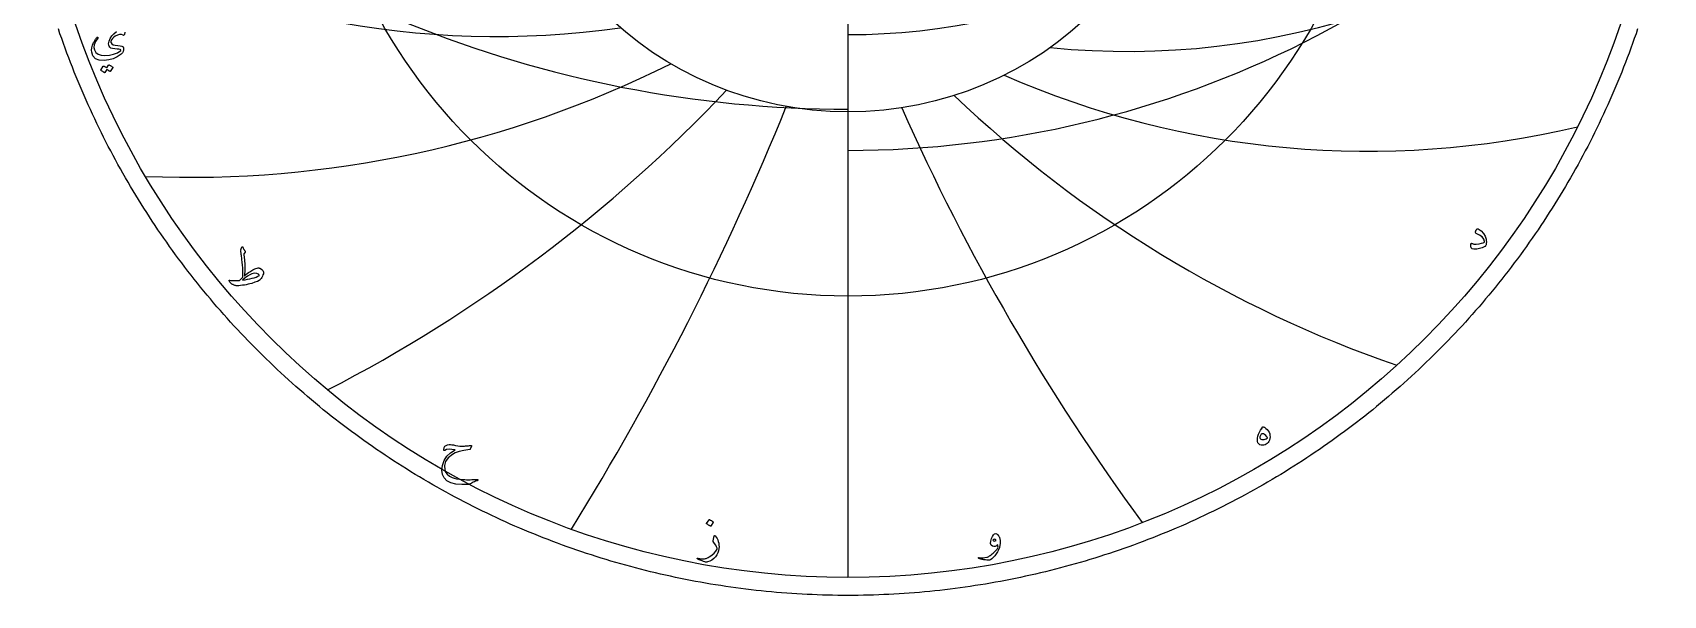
# Model space of a CAD drawing. Header units: millimetres. Extents: x -68 to 68, y -68 to 70.
# Drawn here: x -67 to 67, y -68.5 to -22.2 of the extents above; entities that cross this region are included whole.
import ezdxf

# ---------------------------------------------------------------- set-up
doc = ezdxf.new("R2010")
doc.units = ezdxf.units.MM
for name, color, linetype in [('CUT_OUTER', 1, 'Continuous'), ('ENGRAVE', 7, 'Continuous'), ('ENGRAVE_FINE', 8, 'Continuous'), ('TEXT', 5, 'Continuous')]:
    doc.layers.add(name, color=color, linetype=linetype)

msp = doc.modelspace()

# ---------------------------------------------------------------- linework, layer by layer
at = {"layer": 'CUT_OUTER'}
msp.add_lwpolyline([(64.8859, -21.8779), (64.7505, -22.2756), (64.6126, -22.6725), (64.4722, -23.0685), (64.3295, -23.4637), (64.1843, -23.858), (64.0367, -24.2513), (63.8867, -24.6438), (63.7343, -25.0354), (63.5795, -25.4259), (63.4222, -25.8156), (63.2627, -26.2042), (63.1007, -26.5919), (62.9363, -26.9786), (62.7696, -27.3643), (62.6005, -27.7489), (62.4291, -28.1325), (62.2553, -28.515), (62.0791, -28.8965), (61.9007, -29.2768), (61.7199, -29.6561), (61.5367, -30.0342), (61.3513, -30.4113), (61.1635, -30.7871), (60.9735, -31.1618), (60.7811, -31.5354), (60.5865, -31.9077), (60.3896, -32.2789), (60.1904, -32.6488), (59.9889, -33.0175), (59.7852, -33.385), (59.5792, -33.7512), (59.371, -34.1161), (59.1605, -34.4798), (58.9479, -34.8421), (58.733, -35.2032), (58.5159, -35.5629), (58.2965, -35.9213), (58.075, -36.2783), (57.8513, -36.634), (57.6255, -36.9882), (57.3974, -37.3411), (57.1672, -37.6926), (56.9349, -38.0427), (56.7004, -38.3913), (56.4638, -38.7385), (56.225, -39.0842), (55.9841, -39.4285), (55.7411, -39.7712), (55.4961, -40.1125), (55.2489, -40.4523), (54.9996, -40.7905), (54.7483, -41.1272), (54.4949, -41.4624), (54.2395, -41.796), (53.982, -42.128), (53.7225, -42.4584), (53.461, -42.7873), (53.1974, -43.1145), (52.9319, -43.4401), (52.6644, -43.764), (52.3948, -44.0864), (52.1233, -44.407), (51.8499, -44.726), (51.5745, -45.0433), (51.2971, -45.3589), (51.0178, -45.6728), (50.7366, -45.985), (50.4535, -46.2954), (50.1685, -46.6042), (49.8816, -46.9111), (49.5928, -47.2163), (49.3022, -47.5197), (49.0097, -47.8213), (48.7153, -48.1211), (48.4191, -48.4191), (48.1211, -48.7153), (47.8213, -49.0097), (47.5197, -49.3022), (47.2163, -49.5928), (46.9111, -49.8816), (46.6042, -50.1685), (46.2954, -50.4535), (45.985, -50.7366), (45.6728, -51.0178), (45.3589, -51.2971), (45.0433, -51.5745), (44.726, -51.8499), (44.407, -52.1233), (44.0864, -52.3948), (43.764, -52.6644), (43.4401, -52.9319), (43.1145, -53.1974), (42.7873, -53.461), (42.4584, -53.7225), (42.128, -53.982), (41.796, -54.2395), (41.4624, -54.4949), (41.1272, -54.7483), (40.7905, -54.9996), (40.4523, -55.2489), (40.1125, -55.4961), (39.7712, -55.7411), (39.4285, -55.9841), (39.0842, -56.225), (38.7385, -56.4638), (38.3913, -56.7004), (38.0427, -56.9349), (37.6926, -57.1672), (37.3411, -57.3974), (36.9882, -57.6255), (36.634, -57.8513), (36.2783, -58.075), (35.9213, -58.2965), (35.5629, -58.5159), (35.2032, -58.733), (34.8421, -58.9479), (34.4798, -59.1605), (34.1161, -59.371), (33.7512, -59.5792), (33.385, -59.7852), (33.0175, -59.9889), (32.6488, -60.1904), (32.2789, -60.3896), (31.9077, -60.5865), (31.5354, -60.7811), (31.1618, -60.9735), (30.7871, -61.1635), (30.4113, -61.3513), (30.0342, -61.5367), (29.6561, -61.7199), (29.2768, -61.9007), (28.8965, -62.0791), (28.515, -62.2553), (28.1325, -62.4291), (27.7489, -62.6005), (27.3643, -62.7696), (26.9786, -62.9363), (26.5919, -63.1007), (26.2042, -63.2627), (25.8156, -63.4222), (25.4259, -63.5795), (25.0354, -63.7343), (24.6438, -63.8867), (24.2513, -64.0367), (23.858, -64.1843), (23.4637, -64.3295), (23.0685, -64.4722), (22.6725, -64.6126), (22.2756, -64.7505), (21.8779, -64.8859), (21.4794, -65.0189), (21.08, -65.1495), (20.6799, -65.2776), (20.2789, -65.4033), (19.8772, -65.5265), (19.4748, -65.6472), (19.0716, -65.7655), (18.6677, -65.8813), (18.2632, -65.9946), (17.8579, -66.1054), (17.4519, -66.2137), (17.0453, -66.3196), (16.6381, -66.4229), (16.2302, -66.5237), (15.8217, -66.6221), (15.4126, -66.7179), (15.003, -66.8112), (14.5927, -66.902), (14.182, -66.9903), (13.7706, -67.076), (13.3588, -67.1593), (12.9465, -67.24), (12.5337, -67.3181), (12.1204, -67.3938), (11.7066, -67.4669), (11.2924, -67.5374), (10.8778, -67.6055), (10.4628, -67.6709), (10.0474, -67.7339), (9.6316, -67.7942), (9.2154, -67.8521), (8.7989, -67.9073), (8.3821, -67.96), (7.9649, -68.0102), (7.5475, -68.0578), (7.1297, -68.1028), (6.7117, -68.1453), (6.2935, -68.1852), (5.875, -68.2225), (5.4563, -68.2573), (5.0373, -68.2895), (4.6182, -68.3191), (4.1989, -68.3461), (3.7795, -68.3706), (3.3599, -68.3925), (2.9402, -68.4118), (2.5204, -68.4286), (2.1005, -68.4428), (1.6805, -68.4544), (1.2604, -68.4634), (0.8403, -68.4698), (0.4202, -68.4737), (0, -68.475), (-0.4202, -68.4737), (-0.8403, -68.4698), (-1.2604, -68.4634), (-1.6805, -68.4544), (-2.1005, -68.4428), (-2.5204, -68.4286), (-2.9402, -68.4118), (-3.3599, -68.3925), (-3.7795, -68.3706), (-4.1989, -68.3461), (-4.6182, -68.3191), (-5.0373, -68.2895), (-5.4563, -68.2573), (-5.875, -68.2225), (-6.2935, -68.1852), (-6.7117, -68.1453), (-7.1297, -68.1028), (-7.5475, -68.0578), (-7.9649, -68.0102), (-8.3821, -67.96), (-8.7989, -67.9073), (-9.2154, -67.8521), (-9.6316, -67.7942), (-10.0474, -67.7339), (-10.4628, -67.6709), (-10.8778, -67.6055), (-11.2924, -67.5374), (-11.7066, -67.4669), (-12.1204, -67.3938), (-12.5337, -67.3181), (-12.9465, -67.24), (-13.3588, -67.1593), (-13.7706, -67.076), (-14.182, -66.9903), (-14.5927, -66.902), (-15.003, -66.8112), (-15.4126, -66.7179), (-15.8217, -66.6221), (-16.2302, -66.5237), (-16.6381, -66.4229), (-17.0453, -66.3196), (-17.4519, -66.2137), (-17.8579, -66.1054), (-18.2632, -65.9946), (-18.6677, -65.8813), (-19.0716, -65.7655), (-19.4748, -65.6472), (-19.8772, -65.5265), (-20.2789, -65.4033), (-20.6799, -65.2776), (-21.08, -65.1495), (-21.4794, -65.0189), (-21.8779, -64.8859), (-22.2756, -64.7505), (-22.6725, -64.6126), (-23.0685, -64.4722), (-23.4637, -64.3295), (-23.858, -64.1843), (-24.2513, -64.0367), (-24.6438, -63.8867), (-25.0354, -63.7343), (-25.4259, -63.5795), (-25.8156, -63.4222), (-26.2042, -63.2627), (-26.5919, -63.1007), (-26.9786, -62.9363), (-27.3643, -62.7696), (-27.7489, -62.6005), (-28.1325, -62.4291), (-28.515, -62.2553), (-28.8965, -62.0791), (-29.2768, -61.9007), (-29.6561, -61.7199), (-30.0342, -61.5367), (-30.4113, -61.3513), (-30.7871, -61.1635), (-31.1618, -60.9735), (-31.5354, -60.7811), (-31.9077, -60.5865), (-32.2789, -60.3896), (-32.6488, -60.1904), (-33.0175, -59.9889), (-33.385, -59.7852), (-33.7512, -59.5792), (-34.1161, -59.371), (-34.4798, -59.1605), (-34.8421, -58.9479), (-35.2032, -58.733), (-35.5629, -58.5159), (-35.9213, -58.2965), (-36.2783, -58.075), (-36.634, -57.8513), (-36.9882, -57.6255), (-37.3411, -57.3974), (-37.6926, -57.1672), (-38.0427, -56.9349), (-38.3913, -56.7004), (-38.7385, -56.4638), (-39.0842, -56.225), (-39.4285, -55.9841), (-39.7712, -55.7411), (-40.1125, -55.4961), (-40.4523, -55.2489), (-40.7905, -54.9996), (-41.1272, -54.7483), (-41.4624, -54.4949), (-41.796, -54.2395), (-42.128, -53.982), (-42.4584, -53.7225), (-42.7873, -53.461), (-43.1145, -53.1974), (-43.4401, -52.9319), (-43.764, -52.6644), (-44.0864, -52.3948), (-44.407, -52.1233), (-44.726, -51.8499), (-45.0433, -51.5745), (-45.3589, -51.2971), (-45.6728, -51.0178), (-45.985, -50.7366), (-46.2954, -50.4535), (-46.6042, -50.1685), (-46.9111, -49.8816), (-47.2163, -49.5928), (-47.5197, -49.3022), (-47.8213, -49.0097), (-48.1211, -48.7153), (-48.4191, -48.4191), (-48.7153, -48.1211), (-49.0097, -47.8213), (-49.3022, -47.5197), (-49.5928, -47.2163), (-49.8816, -46.9111), (-50.1685, -46.6042), (-50.4535, -46.2954), (-50.7366, -45.985), (-51.0178, -45.6728), (-51.2971, -45.3589), (-51.5745, -45.0433), (-51.8499, -44.726), (-52.1233, -44.407), (-52.3948, -44.0864), (-52.6644, -43.764), (-52.9319, -43.4401), (-53.1974, -43.1145), (-53.461, -42.7873), (-53.7225, -42.4584), (-53.982, -42.128), (-54.2395, -41.796), (-54.4949, -41.4624), (-54.7483, -41.1272), (-54.9996, -40.7905), (-55.2489, -40.4523), (-55.4961, -40.1125), (-55.7411, -39.7712), (-55.9841, -39.4285), (-56.225, -39.0842), (-56.4638, -38.7385), (-56.7004, -38.3913), (-56.9349, -38.0427), (-57.1672, -37.6926), (-57.3974, -37.3411), (-57.6255, -36.9882), (-57.8513, -36.634), (-58.075, -36.2783), (-58.2965, -35.9213), (-58.5159, -35.5629), (-58.733, -35.2032), (-58.9479, -34.8421), (-59.1605, -34.4798), (-59.371, -34.1161), (-59.5792, -33.7512), (-59.7852, -33.385), (-59.9889, -33.0175), (-60.1904, -32.6488), (-60.3896, -32.2789), (-60.5865, -31.9077), (-60.7811, -31.5354), (-60.9735, -31.1618), (-61.1635, -30.7871), (-61.3513, -30.4113), (-61.5367, -30.0342), (-61.7199, -29.6561), (-61.9007, -29.2768), (-62.0791, -28.8965), (-62.2553, -28.515), (-62.4291, -28.1325), (-62.6005, -27.7489), (-62.7696, -27.3643), (-62.9363, -26.9786), (-63.1007, -26.5919), (-63.2627, -26.2042), (-63.4222, -25.8156), (-63.5795, -25.4259), (-63.7343, -25.0354), (-63.8867, -24.6438), (-64.0367, -24.2513), (-64.1843, -23.858), (-64.3295, -23.4637), (-64.4722, -23.0685), (-64.6126, -22.6725), (-64.7505, -22.2756), (-64.8859, -21.8779)], dxfattribs=at)
at = {"layer": 'ENGRAVE'}
for points in [[(0, -67), (0, 67)], [(0, -67), (0, 67)], [(0, -67), (0, -28.7086)], [(0, -67), (0, -28.7086)]]:
    msp.add_lwpolyline(points, dxfattribs=at)
for radius in [67, 43.8575, 28.7086]:
    msp.add_circle((0, 0), radius, dxfattribs=at)
for centre, radius, start, end in [((0, 31.8643), 54.2108, 270, 8.906013), ((22.9781, 39.7993), 63.5253, 264.257556, 313.498597), ((-28.9141, 50.0808), 72.5782, 239.415548, 278.083995), ((-54.0675, 54.0675), 88.148, 267.619017, 296.620352), ((42.7429, 42.7429), 74.6819, 246.384248, 283.315028), ((-98.7392, 57.0071), 122.1586, 297.270124, 316.604347), ((77.7684, 44.8996), 99.9369, 226.299765, 250.920285), ((-219.4753, 58.8082), 231.4115, 328.231954, 337.899065), ((172.4787, 46.2155), 183.8702, 203.930442, 216.240703)]:
    msp.add_arc(centre, radius, start, end, dxfattribs=at)
at = {"layer": 'ENGRAVE_FINE'}
for centre, radius, start, end in [((0, 51.5576), 83.4219, 270, 323.403035), ((0, 67.5985), 96.0799, 225.796451, 270)]:
    msp.add_arc(centre, radius, start, end, dxfattribs=at)
at = {"layer": 'TEXT'}
msp.add_lwpolyline([(-59.4262, -22.1401), (-59.4523, -22.323), (-59.472, -22.3722), (-59.497, -22.4007), (-59.5273, -22.4084), (-59.563, -22.3954), (-59.563, -22.3954), (-59.7009, -22.3493), (-59.8547, -22.3475), (-60.0245, -22.3898), (-60.2102, -22.4763), (-60.3281, -22.5588), (-60.4263, -22.6572), (-60.5048, -22.7717), (-60.5637, -22.9021), (-60.5695, -22.9282), (-60.57, -22.9553), (-60.5653, -22.9835), (-60.5551, -23.0128), (-60.4875, -23.1038), (-60.3742, -23.1725), (-60.215, -23.2188), (-60.0101, -23.2427), (-59.8078, -23.2643), (-59.6609, -23.3034), (-59.5694, -23.3601), (-59.5332, -23.4343), (-59.5292, -23.5898), (-59.5598, -23.7281), (-59.625, -23.8495), (-59.7248, -23.9538), (-60.0418, -24.1702), (-60.3795, -24.3296), (-60.738, -24.432), (-61.1172, -24.4776), (-61.5313, -24.4488), (-61.8411, -24.3243), (-62.0465, -24.1039), (-62.1477, -23.7878), (-62.1535, -23.6142), (-62.1285, -23.4258), (-62.0726, -23.2225), (-61.9858, -23.0043), (-61.9556, -22.9436), (-61.9246, -22.885), (-61.8928, -22.8286), (-61.8602, -22.7743), (-61.8266, -22.7219), (-61.7916, -22.6711), (-61.7552, -22.6218), (-61.7176, -22.5742), (-61.6974, -22.5545), (-61.6793, -22.5465), (-61.6633, -22.5503), (-61.6495, -22.5657), (-61.6417, -22.5848), (-61.6399, -22.604), (-61.6439, -22.6232), (-61.6537, -22.6423), (-61.8288, -22.9244), (-61.9326, -23.1788), (-61.9651, -23.4056), (-61.9262, -23.6047), (-61.8012, -23.8144), (-61.6175, -23.9623), (-61.3753, -24.0486), (-61.0746, -24.073), (-60.6893, -24.0424), (-60.3422, -23.9634), (-60.0335, -23.8359), (-59.7631, -23.66), (-59.7469, -23.6451), (-59.7408, -23.6302), (-59.7448, -23.6153), (-59.7589, -23.6004), (-59.8161, -23.5727), (-59.9154, -23.5493), (-60.0567, -23.5301), (-60.24, -23.5152), (-60.4266, -23.4923), (-60.569, -23.4492), (-60.6672, -23.3859), (-60.7212, -23.3023), (-60.7462, -23.2041), (-60.7531, -23.1011), (-60.742, -22.9934), (-60.7127, -22.8808), (-60.6177, -22.6596), (-60.4859, -22.456), (-60.3175, -22.27), (-60.1123, -22.1016)], dxfattribs=at)
for points in [[(-60.7553, -24.8523), (-60.7499, -24.8469), (-60.7425, -24.8438), (-60.7329, -24.8427), (-60.7212, -24.8438), (-60.6793, -24.8595), (-60.6387, -24.8768), (-60.5995, -24.8956), (-60.5615, -24.9161), (-60.5247, -24.9385), (-60.4886, -24.963), (-60.4533, -24.9896), (-60.4189, -25.0183), (-60.4122, -25.0271), (-60.4093, -25.0364), (-60.4101, -25.0463), (-60.4146, -25.0567), (-60.619, -25.3803), (-60.6246, -25.3845), (-60.6328, -25.3845), (-60.6438, -25.3803), (-60.6573, -25.3718), (-60.6666, -25.3639), (-60.6818, -25.3531), (-60.7028, -25.3394), (-60.7297, -25.3228), (-60.7627, -25.303), (-60.8021, -25.2797), (-60.8479, -25.2529), (-60.9, -25.2227), (-61.0618, -25.4739), (-61.0693, -25.4817), (-61.0789, -25.4835), (-61.0906, -25.4795), (-61.1044, -25.4697), (-61.1164, -25.4612), (-61.1353, -25.4484), (-61.1611, -25.4314), (-61.1938, -25.4101), (-61.234, -25.3845), (-61.2822, -25.3547), (-61.3384, -25.3207), (-61.4025, -25.2823), (-61.4091, -25.2759), (-61.4121, -25.2696), (-61.4113, -25.2632), (-61.4068, -25.2568), (-61.1981, -24.9459), (-61.1928, -24.9406), (-61.1853, -24.9374), (-61.1758, -24.9364), (-61.164, -24.9374), (-61.1284, -24.949), (-61.0938, -24.9624), (-61.0603, -24.9777), (-61.0278, -24.9949), (-60.9964, -25.0137), (-60.966, -25.0338), (-60.9368, -25.0552), (-60.9086, -25.0779)], [(51.5517, -38.6035), (51.5686, -38.5528), (51.5852, -38.5072), (51.6016, -38.4666), (51.6177, -38.4311), (51.6332, -38.4004), (51.648, -38.3741), (51.662, -38.3525), (51.6752, -38.3353), (51.6956, -38.3188), (51.7188, -38.3119), (51.7446, -38.3145), (51.7731, -38.3268), (52.0251, -38.4958), (52.2191, -38.6919), (52.3551, -38.9152), (52.4331, -39.1656), (52.444, -39.2372), (52.4512, -39.3072), (52.4546, -39.3756), (52.4544, -39.4424), (52.4501, -39.5071), (52.4416, -39.5691), (52.4288, -39.6284), (52.4118, -39.6851), (52.3966, -39.7154), (52.3767, -39.7426), (52.3519, -39.7665), (52.3224, -39.7873), (52.2207, -39.8371), (52.1159, -39.8799), (52.0078, -39.9158), (51.8966, -39.9448), (51.7827, -39.9675), (51.6666, -39.9842), (51.5485, -39.9951), (51.4282, -40.0002), (51.2855, -39.9762), (51.1983, -39.8959), (51.1663, -39.7591), (51.1897, -39.5659), (51.1977, -39.5448), (51.2089, -39.5286), (51.2233, -39.5172), (51.2408, -39.5105), (51.256, -39.5124), (51.2717, -39.518), (51.2879, -39.5273), (51.3047, -39.5403), (51.3566, -39.5683), (51.4271, -39.584), (51.5163, -39.5874), (51.6241, -39.5786), (51.858, -39.5446), (52.0488, -39.5063), (52.1965, -39.4637), (52.3011, -39.4168), (52.3064, -39.4104), (52.3096, -39.3998), (52.3107, -39.3849), (52.3096, -39.3657), (52.2375, -39.1645), (52.0978, -38.9868), (51.8905, -38.8324), (51.6155, -38.7015), (51.5796, -38.6826), (51.557, -38.66), (51.5477, -38.6336), (51.5517, -38.6035)], [(-49.8972, -40.0327), (-49.877, -39.9863), (-49.8589, -39.9454), (-49.8429, -39.9097), (-49.8291, -39.8794), (-49.8176, -39.8546), (-49.8088, -39.8357), (-49.8027, -39.8227), (-49.7993, -39.8155), (-49.7921, -39.8062), (-49.7833, -39.7995), (-49.7729, -39.7955), (-49.7609, -39.7942), (-49.7511, -39.7958), (-49.7428, -39.8006), (-49.7362, -39.8086), (-49.7311, -39.8197), (-49.7088, -39.874), (-49.6886, -39.9219), (-49.6705, -39.9635), (-49.6545, -39.9986), (-49.6453, -40.014), (-49.6348, -40.0305), (-49.623, -40.0481), (-49.6098, -40.0667), (-49.595, -40.0864), (-49.5784, -40.1072), (-49.5599, -40.129), (-49.5395, -40.1519), (-49.5268, -40.175), (-49.5225, -40.1977), (-49.5268, -40.2197), (-49.5395, -40.2413), (-49.6204, -40.3477), (-49.6313, -40.365), (-49.6385, -40.3829), (-49.642, -40.4012), (-49.6417, -40.4201), (-49.6002, -40.8888), (-49.5736, -41.2686), (-49.5619, -41.5594), (-49.5651, -41.7614), (-49.5695, -41.8369), (-49.5741, -41.9057), (-49.579, -41.9678), (-49.5842, -42.0233), (-49.5897, -42.0724), (-49.5954, -42.1154), (-49.6014, -42.1522), (-49.6077, -42.183), (-49.4803, -42.0856), (-49.3623, -41.9977), (-49.2536, -41.9195), (-49.1542, -41.8508), (-49.0644, -41.7915), (-48.9844, -41.7412), (-48.9143, -41.6999), (-48.854, -41.6677), (-48.7467, -41.6198), (-48.6464, -41.5826), (-48.553, -41.556), (-48.4665, -41.54), (-48.4207, -41.5387), (-48.3728, -41.5475), (-48.3228, -41.5664), (-48.2706, -41.5954), (-48.1674, -41.6685), (-48.0918, -41.7391), (-48.0439, -41.8069), (-48.0237, -41.8721), (-48.025, -41.9448), (-48.0418, -42.0265), (-48.074, -42.1172), (-48.1216, -42.217), (-48.1748, -42.3152), (-48.2238, -42.3969), (-48.2685, -42.4621), (-48.3089, -42.5108), (-48.392, -42.5723), (-48.5346, -42.6418), (-48.7369, -42.7192), (-48.9988, -42.8047), (-49.1447, -42.847), (-49.2931, -42.8845), (-49.4439, -42.9172), (-49.597, -42.9452), (-49.752, -42.9686), (-49.9084, -42.9877), (-50.0661, -43.0027), (-50.2251, -43.0133), (-50.2832, -43.0016), (-50.3384, -42.9877), (-50.3907, -42.9718), (-50.4401, -42.9537), (-50.4871, -42.9335), (-50.5322, -42.9111), (-50.5754, -42.8866), (-50.6168, -42.86), (-50.6895, -42.8068), (-50.7499, -42.7536), (-50.7981, -42.7003), (-50.834, -42.6471), (-50.8537, -42.6029), (-50.8574, -42.5726), (-50.8452, -42.5561), (-50.8169, -42.5534), (-50.7372, -42.5629), (-50.6514, -42.5699), (-50.5595, -42.5746), (-50.4614, -42.5768), (-50.3572, -42.5767), (-50.2469, -42.5742), (-50.1305, -42.5693), (-50.0079, -42.5619), (-49.7269, -42.2852), (-49.7217, -42.1739), (-49.7189, -42.0616), (-49.7185, -41.9482), (-49.7205, -41.8338), (-49.7246, -41.718), (-49.7306, -41.6007), (-49.7385, -41.4817), (-49.7482, -41.3612), (-49.7591, -41.2418), (-49.7705, -41.1264), (-49.7825, -41.0151), (-49.795, -40.9077), (-49.8075, -40.804), (-49.8195, -40.7038), (-49.8309, -40.6071), (-49.8418, -40.5138), (-49.8521, -40.4275), (-49.8615, -40.3515), (-49.8702, -40.2859), (-49.878, -40.2307), (-49.8851, -40.1855), (-49.8913, -40.1503), (-49.8968, -40.1249), (-49.9015, -40.1093), (-49.9044, -40.0917), (-49.9047, -40.0731), (-49.9023, -40.0534), (-49.8972, -40.0327)], [(-48.986, -42.0254), (-49.1507, -42.0938), (-49.3341, -42.2011), (-49.5361, -42.3472), (-49.7567, -42.5321), (-49.5429, -42.5057), (-49.3399, -42.4731), (-49.1479, -42.4343), (-48.9668, -42.3895), (-48.7969, -42.3391), (-48.6384, -42.2836), (-48.4914, -42.223), (-48.3558, -42.1574), (-48.4479, -42.0438), (-48.5836, -41.9839), (-48.763, -41.9778), (-48.986, -42.0254)], [(34.0422, -54.6351), (34.0787, -54.6183), (34.1199, -54.6149), (34.166, -54.6247), (34.2168, -54.6479), (34.3432, -54.7325), (34.4499, -54.8288), (34.5369, -54.9369), (34.6043, -55.0566), (34.6508, -55.1815), (34.6756, -55.3089), (34.6785, -55.4391), (34.6596, -55.5719), (34.6253, -55.693), (34.5777, -55.8007), (34.5167, -55.8952), (34.4425, -55.9764), (34.3586, -56.0416), (34.269, -56.0882), (34.1734, -56.1161), (34.072, -56.1254), (33.9395, -56.1158), (33.8314, -56.0786), (33.7479, -56.0136), (33.6888, -55.921), (33.6534, -55.8085), (33.6409, -55.6794), (33.6513, -55.5338), (33.6845, -55.3717), (33.7386, -55.2035), (33.8112, -55.0439), (33.9025, -54.8927), (34.0124, -54.7501), (34.0161, -54.7434), (34.0188, -54.732), (34.0204, -54.7157), (34.0209, -54.6947), (34.0223, -54.6718), (34.0262, -54.6543), (34.0329, -54.642), (34.0422, -54.6351)], [(-30.936, -56.2093), (-31.0382, -56.4393), (-31.0475, -56.4544), (-31.0584, -56.4659), (-31.0709, -56.4736), (-31.085, -56.4776), (-31.5574, -56.5521), (-31.9526, -56.6437), (-32.2706, -56.7522), (-32.5115, -56.8778), (-32.8492, -57.1533), (-33.0661, -57.4559), (-33.1622, -57.7856), (-33.1374, -58.1425), (-33.0624, -58.3357), (-32.9352, -58.5066), (-32.7558, -58.6551), (-32.5243, -58.7812), (-32.3617, -58.8376), (-32.1591, -58.8834), (-31.9167, -58.9185), (-31.6343, -58.943), (-31.4842, -58.9502), (-31.3363, -58.9547), (-31.1904, -58.9566), (-31.0467, -58.9558), (-30.9057, -58.9526), (-30.7678, -58.9473), (-30.6331, -58.9398), (-30.5017, -58.9302), (-30.4708, -58.9281), (-30.4463, -58.9302), (-30.4282, -58.9366), (-30.4165, -58.9473), (-30.4101, -58.9603), (-30.408, -58.9739), (-30.4101, -58.988), (-30.4165, -59.0026), (-30.4212, -59.0105), (-30.4266, -59.017), (-30.4329, -59.0222), (-30.4399, -59.026), (-30.4475, -59.0294), (-30.4554, -59.033), (-30.4635, -59.0368), (-30.4719, -59.0409), (-30.5946, -59.0801), (-30.7029, -59.1208), (-30.7968, -59.1631), (-30.8764, -59.207), (-30.9273, -59.2387), (-30.9738, -59.2656), (-31.0157, -59.2876), (-31.0531, -59.3049), (-31.0854, -59.3182), (-31.1122, -59.3284), (-31.1333, -59.3353), (-31.1489, -59.339), (-31.7312, -59.3606), (-32.2262, -59.3188), (-32.6339, -59.2137), (-32.9543, -59.0452), (-33.1859, -58.8142), (-33.3226, -58.5257), (-33.3647, -58.1797), (-33.312, -57.7763), (-33.1725, -57.3699), (-32.9543, -57.0237), (-32.6573, -56.7376), (-32.2815, -56.5117), (-32.5477, -56.4608), (-32.7797, -56.4488), (-32.9777, -56.4757), (-33.1417, -56.5415), (-33.156, -56.5468), (-33.1694, -56.55), (-33.1816, -56.551), (-33.1928, -56.55), (-33.2021, -56.5465), (-33.2087, -56.5404), (-33.2127, -56.5316), (-33.2141, -56.5202), (-33.2082, -56.4672), (-33.1992, -56.4148), (-33.1869, -56.3629), (-33.1715, -56.3115), (-33.1172, -56.2117), (-33.031, -56.138), (-32.9128, -56.0904), (-32.7627, -56.0688), (-32.6677, -56.0696), (-32.5487, -56.0805), (-32.4058, -56.1015), (-32.239, -56.1327), (-32.0668, -56.1638), (-31.9079, -56.1848), (-31.7623, -56.1958), (-31.6301, -56.1966), (-31.5665, -56.1938), (-31.4991, -56.1896), (-31.4281, -56.1842), (-31.3533, -56.1774), (-31.2748, -56.169), (-31.1925, -56.1588), (-31.1066, -56.1467), (-31.0169, -56.1327), (-30.9655, -56.1311), (-30.9349, -56.1433), (-30.9251, -56.1694), (-30.936, -56.2093)], [(34.4467, -55.5506), (34.4646, -55.5282), (34.467, -55.4995), (34.4539, -55.4643), (34.4254, -55.4228), (34.3267, -55.3153), (34.2306, -55.2397), (34.1372, -55.1961), (34.0465, -55.1844), (34.0034, -55.1921), (33.9634, -55.2153), (33.9267, -55.2538), (33.8932, -55.3079), (33.8663, -55.3661), (33.8495, -55.4175), (33.8429, -55.462), (33.8463, -55.4995), (33.8761, -55.5684), (33.9272, -55.6176), (33.9996, -55.6472), (34.0933, -55.657), (34.1968, -55.6504), (34.2902, -55.6304), (34.3735, -55.5971), (34.4467, -55.5506)], [(-11.4199, -62.2483), (-11.4146, -62.243), (-11.4072, -62.2398), (-11.3976, -62.2388), (-11.3859, -62.2398), (-11.3031, -62.2734), (-11.2251, -62.3143), (-11.1519, -62.3628), (-11.0835, -62.4187), (-11.0769, -62.4272), (-11.074, -62.4357), (-11.0748, -62.4442), (-11.0793, -62.4527), (-11.2794, -62.7763), (-11.2869, -62.7841), (-11.2965, -62.7859), (-11.3082, -62.7819), (-11.322, -62.7721), (-11.334, -62.7636), (-11.3529, -62.7508), (-11.3787, -62.7338), (-11.4114, -62.7125), (-11.4516, -62.6869), (-11.4998, -62.6571), (-11.5559, -62.6231), (-11.6201, -62.5847), (-11.6286, -62.5783), (-11.6328, -62.572), (-11.6328, -62.5656), (-11.6286, -62.5592)], [(-10.9856, -63.5726), (-10.9832, -63.5649), (-10.9803, -63.5588), (-10.9768, -63.5542), (-10.9728, -63.5513), (-10.9609, -63.5502), (-10.9462, -63.5556), (-10.9289, -63.5673), (-10.909, -63.5854), (-10.8313, -63.6777), (-10.7642, -63.7844), (-10.7078, -63.9055), (-10.662, -64.041), (-10.6263, -64.1868), (-10.6045, -64.3305), (-10.5965, -64.4721), (-10.6024, -64.6116), (-10.6402, -64.7952), (-10.7025, -64.9714), (-10.7892, -65.1401), (-10.9005, -65.3014), (-11.0335, -65.4475), (-11.1857, -65.5664), (-11.3571, -65.6583), (-11.5477, -65.7229), (-11.5988, -65.7338), (-11.6499, -65.7368), (-11.701, -65.7317), (-11.7521, -65.7187), (-11.8698, -65.6776), (-11.9761, -65.6394), (-12.071, -65.6041), (-12.1545, -65.5718), (-12.2262, -65.5424), (-12.2859, -65.5159), (-12.3337, -65.4923), (-12.3695, -65.4717), (-12.3769, -65.4653), (-12.3823, -65.4589), (-12.3855, -65.4525), (-12.3865, -65.4462), (-12.3857, -65.4379), (-12.3833, -65.4302), (-12.3793, -65.423), (-12.3737, -65.4163), (-12.3666, -65.4113), (-12.3578, -65.4089), (-12.3474, -65.4092), (-12.3354, -65.4121), (-12.2625, -65.4316), (-12.1928, -65.4477), (-12.1262, -65.4604), (-12.0629, -65.4696), (-12.0022, -65.4753), (-11.9437, -65.4776), (-11.8873, -65.4764), (-11.833, -65.4717), (-11.7788, -65.4631), (-11.7228, -65.4499), (-11.6649, -65.4322), (-11.6052, -65.41), (-11.5436, -65.3829), (-11.4801, -65.3509), (-11.4147, -65.3138), (-11.3475, -65.2716), (-11.1589, -65.1358), (-10.9973, -64.9884), (-10.8629, -64.8293), (-10.7557, -64.6584), (-10.7488, -64.6446), (-10.745, -64.6286), (-10.7445, -64.6105), (-10.7472, -64.5903), (-10.7919, -64.4708), (-10.8621, -64.338), (-10.9579, -64.1919), (-11.0793, -64.0325), (-11.0846, -64.0224), (-11.0878, -64.0133), (-11.0889, -64.0053), (-11.0878, -63.9984)], [(11.7886, -63.8013), (11.8663, -63.6209), (11.9504, -63.4926), (12.0409, -63.4165), (12.1378, -63.3925), (12.1984, -63.4032), (12.257, -63.4351), (12.3134, -63.4883), (12.3677, -63.5629), (12.3938, -63.606), (12.4167, -63.6501), (12.4364, -63.6954), (12.4529, -63.7417), (12.467, -63.7893), (12.4795, -63.8386), (12.4904, -63.8894), (12.4997, -63.9418), (12.5085, -64.0587), (12.5008, -64.1962), (12.4765, -64.3546), (12.4358, -64.5337), (12.3757, -64.7192), (12.2932, -64.8967), (12.1883, -65.0662), (12.0611, -65.2278), (11.9278, -65.3685), (11.8088, -65.4715), (11.7042, -65.5367), (11.614, -65.5641), (11.5219, -65.5689), (11.416, -65.5663), (11.2963, -65.5562), (11.1627, -65.5386), (11.0949, -65.5276), (11.0323, -65.5157), (10.9746, -65.5031), (10.9221, -65.4896), (10.8743, -65.4759), (10.8311, -65.4625), (10.7923, -65.4493), (10.7581, -65.4364), (10.7379, -65.4252), (10.7241, -65.413), (10.7166, -65.3997), (10.7156, -65.3853), (10.7222, -65.3709), (10.7337, -65.3619), (10.7499, -65.3582), (10.7709, -65.3598), (10.9351, -65.3757), (11.0956, -65.3768), (11.2523, -65.363), (11.4054, -65.3342), (11.4526, -65.3196), (11.5049, -65.297), (11.5623, -65.2663), (11.6247, -65.2278), (11.6921, -65.1812), (11.7646, -65.1266), (11.8422, -65.0641), (11.9249, -64.9936), (12.0058, -64.9206), (12.0781, -64.8509), (12.142, -64.7844), (12.1974, -64.721), (12.2439, -64.6606), (12.2815, -64.6029), (12.3099, -64.5478), (12.3294, -64.4954), (12.3182, -64.4161), (12.306, -64.357), (12.2926, -64.3181), (12.2783, -64.2995), (12.1918, -64.4014), (12.0941, -64.456), (11.9853, -64.4632), (11.8652, -64.423), (11.7662, -64.3362), (11.7205, -64.2037), (11.7279, -64.0254), (11.7886, -63.8013)], [(12.1761, -63.9589), (12.1133, -63.8827), (12.0483, -63.8545), (11.9813, -63.8742), (11.9121, -63.9418), (11.9685, -63.9876), (12.0313, -64.0057), (12.1005, -63.9961), (12.1761, -63.9589)]]:
    msp.add_lwpolyline(points, close=True, dxfattribs=at)

doc.saveas('drawing.dxf')
